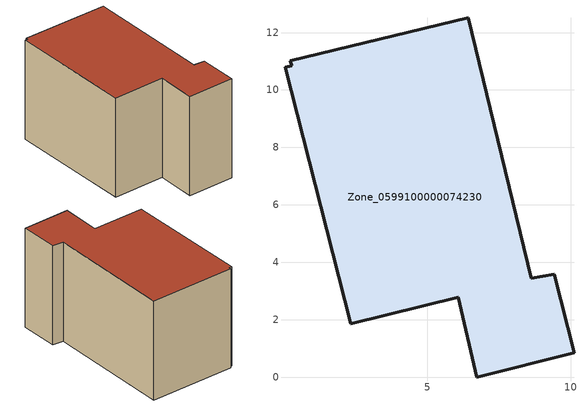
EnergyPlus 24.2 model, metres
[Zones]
Zone_0599100000074230
 floor ground (C_G): 10.11,0.85 6.73,0 6.07,2.78 2.33,1.86 0.05,10.78 0.27,10.85 0.23,11.02 6.42,12.51 8.62,3.44 9.42,3.59 z0
 wall outside (C_F): 0.23,11.02 0.27,10.85 0.05,10.78 2.33,1.86 6.07,2.78 6.73,0 10.11,0.85 9.42,3.59 8.62,3.44 6.42,12.51 0.23,11.02 z0:7.47
 roof outside (C_R): 0.27,10.85 0.05,10.78 2.33,1.86 6.07,2.78 6.73,0 10.11,0.85 9.42,3.59 8.62,3.44 6.42,12.51 0.23,11.02 z7.47
[BUILDING]
Pand.0599100000074230: North Axis=0; Terrain=City; Loads Convergence Tolerance Value=0.04; Temperature Convergence Tolerance Value=0.4; Solar Distribution=FullExterior; Maximum Number of Warmup Days=25; Minimum Number of Warmup Days=1
[Site:Location]
Rotterdam.The.Hague.AP_ZH_NLD Design_Conditions: Latitude=51.96; Longitude=4.45; Time Zone=1; Elevation=-4.5
[SITE:GROUNDTEMPERATURE:BUILDINGSURFACE]
18, 18, 18, 18, 18, 18, 18, 18, 18, 18, 18, 18
[MATERIAL] Thermal Absorptance=0.9; Solar Absorptance=0.7; Visible Absorptance=0.7
Name | Roughness | Thickness | Conductivity | Density | Specific Heat
G.D.1965 | MediumSmooth | 0.15 | 1 | 540 | 1210
F.D.1965 | Rough | 0.3 | 0.857143 | 1920 | 840
R.D.1965 | MediumRough | 0.2 | 0.08 | 1500 | 1000
[CONSTRUCTION]
C_G: G.D.1965
C_F: F.D.1965
C_R: R.D.1965
[ZONE]
Zone_0599100000074230: Type=1; Multiplier=1; Ceiling Height=Autocalculate; Volume=Autocalculate; Floor Area=autocalculate; Part of Total Floor Area=Yes
[ZONEINFILTRATION:DESIGNFLOWRATE]
Infil_Zone_0599100000074230: Zone or ZoneList or Space or SpaceList=Zone_0599100000074230; Schedule=AlwaysOn; Design Flow Rate Calculation Method=Flow/Area; Flow Rate per Floor Area=0.0042; Constant Term Coefficient=1; Temperature Term Coefficient=0; Velocity Term Coefficient=0; Velocity Squared Term Coefficient=0
[HVACTEMPLATE:ZONE:IDEALLOADSAIRSYSTEM]
Zone_0599100000074230: Maximum Heating Supply Air Temperature=50; Minimum Cooling Supply Air Temperature=13; Maximum Heating Supply Air Humidity Ratio=0.0156; Minimum Cooling Supply Air Humidity Ratio=0.0077; Heating Limit=NoLimit; Cooling Limit=NoLimit; Dehumidification Control Type=ConstantSensibleHeatRatio; Cooling Sensible Heat Ratio=0.7; Dehumidification Setpoint=60; Humidification Control Type=None; Humidification Setpoint=30; Outdoor Air Method=None; Outdoor Air Flow Rate per Person=0.00944; Outdoor Air Flow Rate per Zone Floor Area=0; Outdoor Air Flow Rate per Zone=0; Demand Controlled Ventilation Type=None; Outdoor Air Economizer Type=NoEconomizer; Heat Recovery Type=None; Sensible Heat Recovery Effectiveness=0.7; Latent Heat Recovery Effectiveness=0.65
[ZONECONTROL:THERMOSTAT]
ThermostatControl_Zone_0599100000074230: Zone or ZoneList=Zone_0599100000074230; Control Type Schedule=DualSetpointControlType; Control 1=Thermostat_Zone_0599100000074230; Temperature Difference Between Cutout And Setpoint=0
[THERMOSTATSETPOINT:DUALSETPOINT]
Thermostat_Zone_0599100000074230: Heating Setpoint Temperature Schedule=HeatingSetpoint_Zone_0599100000074230; Cooling Setpoint Temperature Schedule=CoolingSetpoint_Zone_0599100000074230
[SCHEDULE:COMPACT]
HeatingSetpoint_Zone_0599100000074230: Through: 12/31, For: AllDays, Until: 24:00, 21
CoolingSetpoint_Zone_0599100000074230: Through: 12/31, For: AllDays, Until: 24:00, 24
DualSetpointControlType: Through: 12/31, For: AllDays, Until: 24:00, 4
AlwaysOn: Through: 12/31, For: AllDays, Until: 24:00, 1
